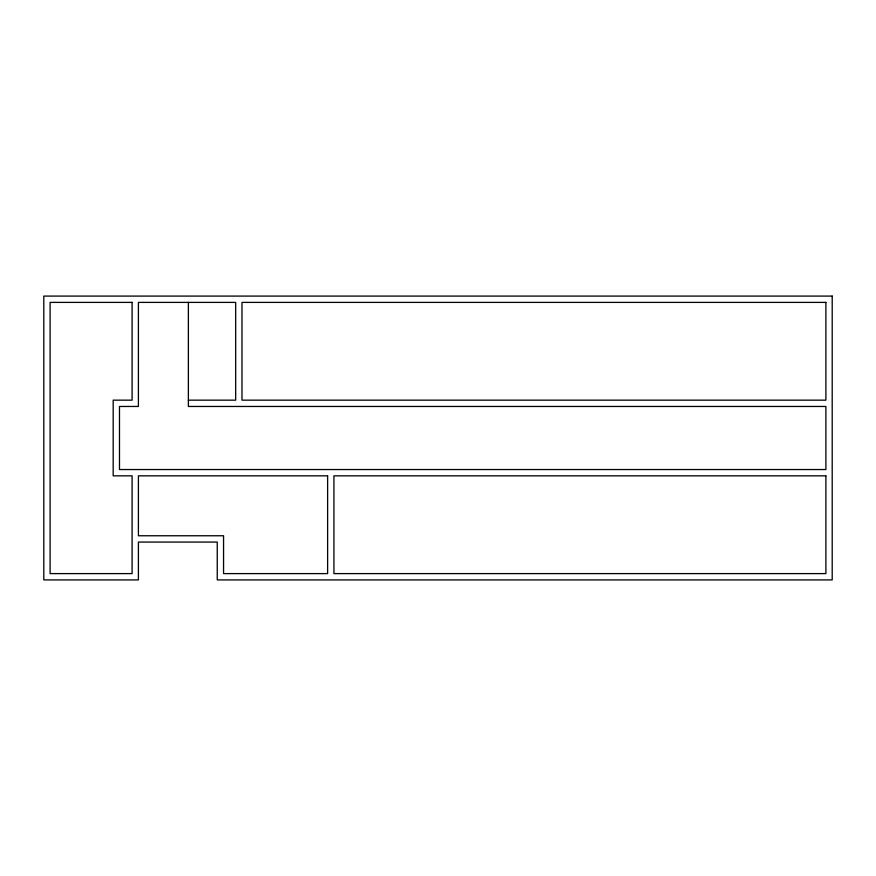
<?xml version="1.0" encoding="UTF-8"?>
<svg xmlns="http://www.w3.org/2000/svg" width="876" height="876" viewBox="0 0 876 876"><rect width="100%" height="100%" fill="white"/><g stroke="black" fill="none" stroke-linecap="round" stroke-linejoin="round"><path stroke-width="1.31" d="M188.373 400.157L235.677 400.157L235.677 302.395L138.408 302.395L138.408 406.464L119.486 406.464L119.486 469.536L825.893 469.536L825.893 406.464L188.373 406.464L188.373 302.395M832.2 296.088L43.8 296.088L43.8 579.912L138.408 579.912L138.408 542.069L217.248 542.069L217.248 579.912L832.2 579.912L832.2 296.088M132.101 302.395L50.107 302.395L50.107 573.605L132.101 573.605L132.101 475.843L113.179 475.843L113.179 400.157L132.101 400.157L132.101 302.395M825.893 302.395L241.984 302.395L241.984 400.157L825.893 400.157L825.893 302.395M327.624 475.843L138.408 475.843L138.408 535.762L223.555 535.762L223.555 573.605L327.624 573.605L327.624 475.843M825.893 475.843L333.931 475.843L333.931 573.605L825.893 573.605L825.893 475.843"/></g></svg>
